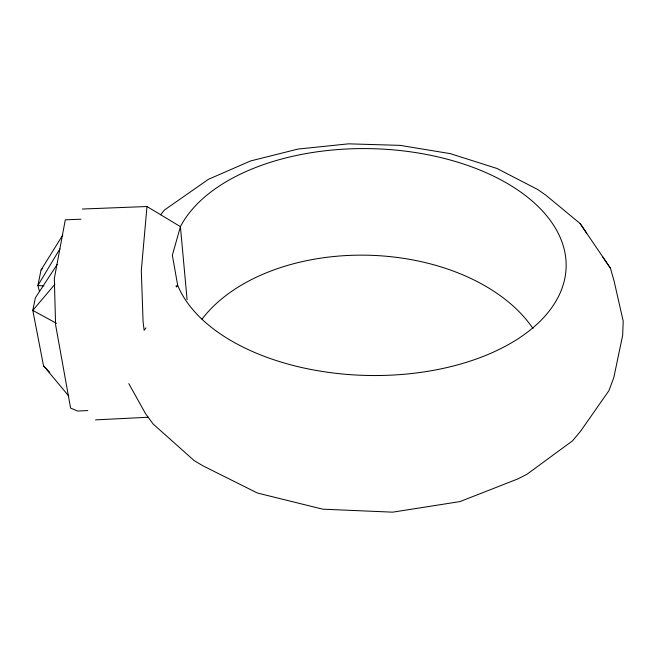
<?xml version="1.0" encoding="UTF-8"?>
<svg xmlns="http://www.w3.org/2000/svg" width="656" height="656" viewBox="0 0 656 656"><rect width="100%" height="100%" fill="white"/><g stroke="black" fill="none" stroke-linecap="round" stroke-linejoin="round"><path stroke-width="0.98" d="M82.353 209.034L146.985 206.517L141.302 270.493L143.074 321.678L144.123 330.312L145.952 327.861M62.771 235.028L41.041 270.01L37.859 285.581L39.475 291.305M59.917 248.854L37.859 285.581L43.903 285.86M57.179 264.466L35.367 297.816L32.8 310.386L43.517 365.802L68.749 396.044M176.48 287.033L177.694 285.393L172.348 255.291L180.416 226.632A196.989 113.406 1.4 0 1 486.449 172.84A196.989 113.406 1.4 0 1 477.855 358.447A196.989 113.406 1.4 0 1 177.694 285.393L175.857 286.147M160.605 214.774L164.41 210.059L208.403 179.334L250.526 160.966L298.013 149.06L348.574 143.836L400.029 145.361L450.246 153.627L496.986 168.477L537.879 189.609L545.767 195.135L580.093 223.499L586.685 233.192M54.932 284.269L32.8 310.386L56.473 323.334M41.041 270.01L42.46 268.558M87.789 410.558L77.605 411.058L70.594 408.081L55.58 324.745L54.333 278.529L65.297 219.826L81.016 219.211M95.53 419.881L148.518 417.232M146.985 206.517L180.416 226.632L187.091 299.653M43.517 365.802L49.79 372.469M602.807 256.988L610.449 268.222L614.073 280.989L623.2 321.104L622.675 335.2L613.836 377.495L608.932 390.648L580.765 430.951L572.606 440.766L526.916 474.296L517.904 478.896L459.971 501.594L392.682 512.164L322.768 509.179L257.455 493.041L203.048 465.883L194.151 460.594L153.143 424.014L145.566 413.723L128.806 383.612M580.093 223.499L610.449 268.222M201.999 319.16A182.778 119.056 1.7 0 1 369.394 255.258A182.778 119.056 1.7 0 1 533.025 328.574"/></g></svg>
